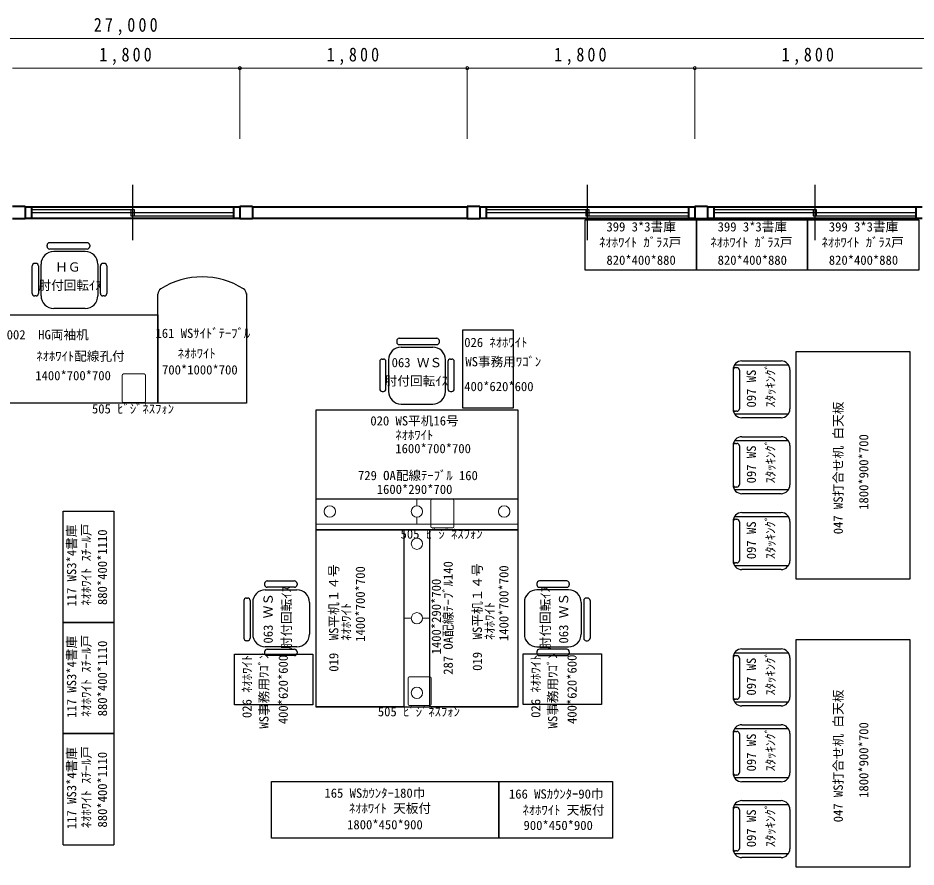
# Model space of a CAD drawing. Units: millimetres at full size, sheet at 1:50. Extents: x -14675 to 15005, y -12610 to 11367.
# Drawn here: x -355 to 6753, y 4650 to 11367 of the extents above; entities that cross this region are included whole.
import ezdxf
from ezdxf.enums import TextEntityAlignment as Align

# ---------------------------------------------------------------- set-up
doc = ezdxf.new("R2010")
doc.units = ezdxf.units.MM
doc.header["$LTSCALE"] = 50
doc.header["$PDMODE"] = 32
doc.header["$PDSIZE"] = 25
for name, color, linetype, lineweight in [('0-2', 2, 'Continuous', 40), ('0-4', 7, 'Continuous', 25), ('0-A', 4, 'Continuous', 18), ('0-F', 4, 'Continuous', 18)]:
    doc.layers.add(name, color=color, linetype=linetype, lineweight=lineweight)
doc.styles.add('ＭＳ ゴシック', font='')
doc.styles.get('ＭＳ ゴシック').set_extended_font_data('MS Gothic')

msp = doc.modelspace()

# ---------------------------------------------------------------- linework, layer by layer
at = {"layer": '0-2', "color": 7, "lineweight": 25}
for p, q in [((551.41, 10045.61), (551.41, 9609.36)), ((4151.41, 10045.61), (4151.41, 9609.36)), ((5951.41, 10045.61), (5951.41, 9609.36)), ((-248.59, 9852.49), (563.91, 9852.49)), ((-248.59, 9827.49), (1351.42, 9827.49)), ((538.91, 9852.49), (538.91, 9802.49)), ((563.91, 9852.49), (563.91, 9802.49)), ((3351.41, 9852.49), (4163.91, 9852.49)), ((3351.41, 9827.49), (4951.41, 9827.49)), ((4138.92, 9852.49), (4138.92, 9802.49)), ((4163.91, 9852.49), (4163.91, 9802.49)), ((5151.41, 9852.49), (5963.91, 9852.49)), ((5151.41, 9827.49), (6751.42, 9827.49)), ((5938.92, 9852.49), (5938.92, 9802.49)), ((5963.91, 9852.49), (5963.91, 9802.49)), ((538.91, 9802.49), (1351.42, 9802.49)), ((4138.92, 9802.49), (4951.41, 9802.49)), ((5938.92, 9802.49), (6751.42, 9802.49))]:
    msp.add_line(p, q, dxfattribs=at)
at = {"layer": '0-2'}
for p, q in [((-398.59, 9877.49), (-298.59, 9877.49)), ((-298.59, 9872.49), (-298.59, 9877.49)), ((-298.59, 9872.49), (1401.41, 9872.49)), ((-248.59, 9872.49), (-248.59, 9782.49)), ((1351.42, 9872.49), (1351.42, 9782.49)), ((1401.41, 9872.49), (1401.41, 9877.49)), ((1401.41, 9877.49), (1501.41, 9877.49)), ((1501.41, 9872.49), (1501.41, 9877.49)), ((1501.41, 9872.49), (3201.41, 9872.49)), ((3201.41, 9872.49), (3201.41, 9877.49)), ((3201.41, 9877.49), (3301.41, 9877.49)), ((3301.41, 9872.49), (3301.41, 9877.49)), ((3301.41, 9872.49), (5001.41, 9872.49)), ((3351.41, 9872.49), (3351.41, 9782.49)), ((4951.41, 9872.49), (4951.41, 9782.49)), ((5001.41, 9872.49), (5001.41, 9877.49)), ((5001.41, 9877.49), (5101.42, 9877.49)), ((5101.42, 9872.49), (5101.42, 9877.49)), ((5101.42, 9872.49), (6801.42, 9872.49)), ((5151.41, 9872.49), (5151.41, 9782.49)), ((6751.42, 9872.49), (6751.42, 9782.49)), ((-298.59, 9777.49), (-398.59, 9777.49)), ((-298.59, 9782.49), (1401.41, 9782.49)), ((1501.41, 9777.49), (1401.41, 9777.49)), ((1501.41, 9782.49), (3201.41, 9782.49)), ((3301.41, 9777.49), (3201.41, 9777.49)), ((3301.41, 9782.49), (5001.41, 9782.49)), ((5101.42, 9777.49), (5001.41, 9777.49)), ((5101.42, 9782.49), (6801.42, 9782.49))]:
    msp.add_line(p, q, dxfattribs=at)
for points in [[(-298.59, 9872.49), (-298.59, 9782.49), (-298.59, 9777.49)], [(1401.41, 9872.49), (1401.41, 9782.49), (1401.41, 9777.49)], [(1501.41, 9872.49), (1501.41, 9782.49), (1501.41, 9777.49)], [(3201.41, 9872.49), (3201.41, 9782.49), (3201.41, 9777.49)], [(3301.41, 9872.49), (3301.41, 9782.49), (3301.41, 9777.49)], [(5001.41, 9872.49), (5001.41, 9782.49), (5001.41, 9777.49)], [(5101.42, 9872.49), (5101.42, 9782.49), (5101.42, 9777.49)]]:
    msp.add_lwpolyline(points, dxfattribs=at)
at = {"layer": '0-4'}
for p, q in [((-124.64, 9559.18), (-124.64, 9569.18)), ((193.13, 9589.18), (-104.64, 9589.18)), ((193.13, 9539.18), (-104.64, 9539.18)), ((213.13, 9569.18), (213.13, 9559.18)), ((177.95, 9519.18), (-72.05, 9519.18)), ((-242.05, 9188.41), (-242.05, 9404.86)), ((-212.05, 9424.86), (-222.05, 9424.86)), ((-192.05, 9404.86), (-192.05, 9188.41)), ((-172.05, 9169.18), (-172.05, 9419.18)), ((277.95, 9419.18), (277.95, 9169.18)), ((297.95, 9188.41), (297.95, 9404.86)), ((327.95, 9424.86), (317.95, 9424.86)), ((347.95, 9404.86), (347.95, 9188.41)), ((752.95, 8319.18), (752.95, 9181.73)), ((1452.95, 9186.62), (1452.95, 8319.18)), ((-212.05, 9168.41), (-222.05, 9168.41)), ((327.95, 9168.41), (317.95, 9168.41)), ((177.95, 9069.18), (-72.05, 9069.18)), ((2662.78, 8833.02), (2960.55, 8833.02)), ((2642.78, 8813.02), (2642.78, 8803.01)), ((2662.78, 8783.02), (2960.55, 8783.02)), ((2677.95, 8763.02), (2927.95, 8763.02)), ((2980.55, 8803.01), (2980.55, 8813.02)), ((2507.95, 8648.69), (2507.95, 8432.24)), ((2527.96, 8668.7), (2537.95, 8668.7)), ((2557.96, 8432.24), (2557.96, 8648.69)), ((2577.95, 8663.02), (2577.95, 8413.01)), ((3027.96, 8413.01), (3027.96, 8663.02)), ((3047.95, 8648.69), (3047.95, 8432.24)), ((3067.96, 8668.7), (3077.96, 8668.7)), ((3097.96, 8432.24), (3097.96, 8648.69)), ((5317.32, 8623.77), (5741.66, 8623.77)), ((5324.77, 8601.64), (5334.76, 8601.64)), ((5374.76, 8653.77), (5684.77, 8653.77)), ((5304.77, 8581.64), (5304.77, 8275.91)), ((5354.76, 8581.64), (5354.76, 8275.91)), ((5754.77, 8583.77), (5754.77, 8273.77)), ((2527.96, 8412.24), (2537.95, 8412.24)), ((3067.96, 8412.24), (3077.96, 8412.24)), ((1452.95, 8319.18), (752.95, 8319.18)), ((2677.95, 8313.02), (2927.95, 8313.02)), ((5334.76, 8255.91), (5324.77, 8255.91)), ((5741.66, 8233.77), (5317.87, 8233.77)), ((5684.77, 8203.77), (5374.76, 8203.77)), ((5374.76, 8053.77), (5684.77, 8053.77)), ((5304.77, 7981.64), (5304.77, 7675.9)), ((5317.32, 8023.77), (5741.66, 8023.77)), ((5324.77, 8001.64), (5334.76, 8001.64)), ((5354.76, 7981.64), (5354.76, 7675.9)), ((5754.77, 7983.77), (5754.77, 7673.77)), ((3602.95, 7318.02), (3602.95, 7608.01)), ((5741.66, 7633.77), (5317.87, 7633.77)), ((5334.76, 7655.91), (5324.77, 7655.91)), ((5684.77, 7603.77), (5374.76, 7603.77)), ((5317.32, 7423.77), (5741.66, 7423.77)), ((5324.77, 7401.64), (5334.76, 7401.64)), ((5374.76, 7453.77), (5684.77, 7453.77)), ((5304.77, 7381.64), (5304.77, 7075.9)), ((5354.76, 7381.64), (5354.76, 7075.9)), ((5754.77, 7383.77), (5754.77, 7073.77)), ((2947.95, 7318.02), (2657.96, 7318.02)), ((5334.76, 7055.91), (5324.77, 7055.91)), ((5741.66, 7033.77), (5317.87, 7033.77)), ((5684.77, 7003.77), (5374.76, 7003.77)), ((1617.28, 6913.02), (1833.73, 6913.02)), ((3988.63, 6913.02), (3772.18, 6913.02)), ((1597.28, 6893.02), (1597.28, 6883.02)), ((1602.96, 6843.02), (1852.96, 6843.02)), ((1833.73, 6863.02), (1617.28, 6863.02)), ((1853.73, 6893.02), (1853.73, 6883.02)), ((3752.18, 6893.02), (3752.18, 6883.02)), ((4002.95, 6843.02), (3752.95, 6843.02)), ((3772.18, 6863.02), (3988.63, 6863.02)), ((4008.63, 6893.02), (4008.63, 6883.02)), ((1432.96, 6758.19), (1432.96, 6460.43)), ((1452.96, 6778.19), (1462.96, 6778.19)), ((1482.96, 6758.19), (1482.96, 6460.43)), ((4122.95, 6758.19), (4122.95, 6460.43)), ((4152.95, 6778.19), (4142.95, 6778.19)), ((4172.95, 6758.19), (4172.95, 6460.43)), ((1502.96, 6743.02), (1502.96, 6493.02)), ((1952.96, 6743.02), (1952.96, 6493.02)), ((3652.95, 6743.02), (3652.95, 6493.02)), ((4102.95, 6743.02), (4102.95, 6493.02)), ((1462.96, 6440.43), (1452.96, 6440.43)), ((4142.95, 6440.43), (4152.95, 6440.43)), ((1597.28, 6353.02), (1597.28, 6343.02)), ((1852.96, 6393.02), (1602.96, 6393.02)), ((1617.28, 6373.02), (1833.73, 6373.02)), ((1853.73, 6353.02), (1853.73, 6343.02)), ((3752.18, 6353.02), (3752.18, 6343.02)), ((3752.95, 6393.02), (4002.95, 6393.02)), ((3988.63, 6373.02), (3772.18, 6373.02)), ((4008.63, 6353.02), (4008.63, 6343.02)), ((5317.32, 6345.32), (5741.66, 6345.32)), ((5374.76, 6375.32), (5684.77, 6375.32)), ((1833.73, 6323.02), (1617.28, 6323.02)), ((3772.18, 6323.02), (3988.63, 6323.02)), ((5304.77, 6303.18), (5304.77, 5997.45)), ((5324.77, 6323.18), (5334.76, 6323.18)), ((5354.76, 6303.18), (5354.76, 5997.45)), ((5754.77, 6305.32), (5754.77, 5995.31)), ((5334.76, 5977.45), (5324.77, 5977.45)), ((2702.95, 5918.02), (2002.96, 5918.02)), ((5741.66, 5955.32), (5317.87, 5955.32)), ((5684.77, 5925.32), (5374.76, 5925.32)), ((5374.76, 5775.32), (5684.77, 5775.32)), ((5304.77, 5703.18), (5304.77, 5397.45)), ((5317.32, 5745.32), (5741.66, 5745.32)), ((5324.77, 5723.18), (5334.76, 5723.18)), ((5354.76, 5703.18), (5354.76, 5397.45)), ((5754.77, 5705.32), (5754.77, 5395.31)), ((5741.66, 5355.31), (5317.87, 5355.31)), ((5334.76, 5377.45), (5324.77, 5377.45)), ((5684.77, 5325.32), (5374.76, 5325.32)), ((5317.32, 5145.32), (5741.66, 5145.32)), ((5324.77, 5123.18), (5334.76, 5123.18)), ((5374.76, 5175.32), (5684.77, 5175.32)), ((5304.77, 5103.18), (5304.77, 4797.45)), ((5354.76, 5103.18), (5354.76, 4797.45)), ((5754.77, 5105.32), (5754.77, 4795.31)), ((2.95, 4825.43), (402.95, 4825.43)), ((5334.76, 4777.45), (5324.77, 4777.45)), ((5741.66, 4755.31), (5317.87, 4755.31)), ((5684.77, 4725.32), (5374.76, 4725.32))]:
    msp.add_line(p, q, dxfattribs=at)
at = {"layer": '0-4', "color": 4, "lineweight": 18}
for p, q in [((3602.95, 7563.01), (2002.95, 7563.01)), ((2802.96, 7508.01), (2802.96, 7563.01)), ((2802.96, 7363.01), (2802.96, 7418.02)), ((2002.95, 7363.01), (3602.95, 7363.01)), ((2002.96, 5918.02), (2002.96, 7318.02)), ((2702.95, 7318.02), (2702.95, 5918.02)), ((2902.96, 5918.02), (2902.96, 7318.02)), ((2702.95, 6618.02), (2757.96, 6618.02)), ((2847.95, 6618.02), (2902.96, 6618.02))]:
    msp.add_line(p, q, dxfattribs=at)
at = {"layer": '0-4'}
for points in [[(4134.93, 9371.23), (4134.93, 9771.23), (5014.93, 9771.23), (5014.93, 9371.23)], [(5014.93, 9371.23), (5014.93, 9771.23), (5894.93, 9771.23), (5894.93, 9371.23)], [(5894.93, 9371.23), (5894.93, 9771.23), (6774.93, 9771.23), (6774.93, 9371.23)], [(-647.05, 8319.18), (-647.05, 9019.18), (752.95, 9019.18), (752.95, 8319.18)], [(3165.08, 8279.6), (3165.08, 8899.6), (3565.08, 8899.6), (3565.08, 8279.6)], [(6704.76, 6928.77), (5804.77, 6928.77), (5804.77, 8728.77), (6704.76, 8728.77)], [(3602.95, 7563.01), (3602.95, 8263.02), (2002.96, 8263.02), (2002.96, 7563.01)], [(402.95, 6585.43), (2.95, 6585.43), (2.95, 7465.43), (402.95, 7465.43)], [(402.95, 5705.43), (2.95, 5705.43), (2.95, 6585.43), (402.95, 6585.43)], [(6704.76, 4650.32), (5804.77, 4650.32), (5804.77, 6450.32), (6704.76, 6450.32)], [(1978.17, 5934.61), (1358.17, 5934.61), (1358.17, 6334.61), (1978.17, 6334.61)], [(4263.66, 5936.42), (3643.66, 5936.42), (3643.66, 6336.42), (4263.66, 6336.42)], [(1651.41, 4877.49), (1651.41, 5327.49), (3451.42, 5327.49), (3451.42, 4877.49)], [(3451.42, 4877.49), (3451.42, 5327.49), (4351.41, 5327.49), (4351.41, 4877.49)]]:
    msp.add_lwpolyline(points, close=True, dxfattribs=at)
for points in [[(2002.95, 7608.01), (2002.95, 7318.02), (3602.95, 7318.02)], [(2702.95, 5918.02), (2702.95, 7318.02), (2002.96, 7318.02), (2002.96, 5918.02)], [(3602.95, 5918.02), (3602.95, 7318.02), (2902.96, 7318.02), (2902.96, 5918.02)], [(2002.95, 5918.02), (3602.95, 5918.02), (2902.96, 5918.02)], [(2.95, 4825.43), (2.95, 5705.43), (402.95, 5705.43), (402.95, 4825.43)]]:
    msp.add_lwpolyline(points, dxfattribs=at)
at = {"layer": '0-4', "color": 4, "lineweight": 18}
for centre in [(2112.96, 7463.01), (2802.96, 7463.01), (3492.96, 7463.01), (2802.96, 7208.02), (2802.96, 6618.02), (2802.96, 6028.02)]:
    msp.add_circle(centre, 45, dxfattribs=at)
at = {"layer": '0-4'}
for centre, radius, start, end in [((-104.64, 9569.18), 20, 90, 180), ((-104.64, 9569.18), 20, 90, 180), ((-104.64, 9559.18), 20, 180, 270), ((193.13, 9569.18), 20, 0, 90), ((193.13, 9559.18), 20, 270, 0), ((-72.05, 9419.18), 100, 90, 180), ((177.95, 9419.18), 100, 0, 90), ((-222.05, 9404.86), 20, 90, 180), ((-212.05, 9404.86), 20, 0, 90), ((317.95, 9404.86), 20, 90, 180), ((327.95, 9404.86), 20, 0, 90), ((1102.95, 8710.85), 608.33, 57.49899, 122.50099), ((-222.05, 9188.41), 20, 180, 270), ((-212.05, 9188.41), 20, 270, 0), ((317.95, 9188.41), 20, 180, 270), ((327.95, 9188.41), 20, 270, 0), ((802.95, 9181.73), 50, 122.50102, 180), ((1402.95, 9181.73), 50, 0, 57.49898), ((-72.05, 9169.18), 100, 180, 270), ((177.95, 9169.18), 100, 270, 0), ((2662.78, 8813.02), 20, 90, 180), ((2960.55, 8813.02), 20, 0, 90), ((2960.55, 8813.02), 20, 0, 90), ((2677.95, 8663.02), 100, 90, 180), ((2662.78, 8803.01), 20, 180, 270), ((2927.95, 8663.02), 100, 0, 90), ((2960.55, 8803.01), 20, 270, 0), ((2527.96, 8648.69), 20, 90, 180), ((2537.95, 8648.69), 20, 0, 90), ((3067.96, 8648.69), 20, 90, 180), ((3077.96, 8648.69), 20, 0, 90), ((5374.76, 8583.77), 70, 90, 180), ((5324.77, 8581.64), 20, 90, 180), ((5334.76, 8581.64), 20, 0, 90), ((5684.77, 8583.77), 70, 0, 90), ((2527.96, 8432.24), 20, 180, 270), ((2537.95, 8432.24), 20, 270, 0), ((2677.95, 8413.01), 100, 180, 270), ((2927.95, 8413.01), 100, 270, 0), ((3067.96, 8432.24), 20, 180, 270), ((3077.96, 8432.24), 20, 270, 0), ((5374.76, 8273.77), 70, 180, 270), ((5324.77, 8275.91), 20, 180, 270), ((5334.76, 8275.91), 20, 270, 0), ((5684.77, 8273.77), 70, 270, 0), ((5374.76, 7983.77), 70, 90, 180), ((5684.77, 7983.77), 70, 0, 90), ((5324.77, 7981.64), 20, 90, 180), ((5334.76, 7981.64), 20, 0, 90), ((5374.76, 7673.77), 70, 180, 270), ((5324.77, 7675.9), 20, 180, 270), ((5334.76, 7675.9), 20, 270, 0), ((5684.77, 7673.77), 70, 270, 0), ((5374.76, 7383.77), 70, 90, 180), ((5324.77, 7381.64), 20, 90, 180), ((5334.76, 7381.64), 20, 0, 90), ((5684.77, 7383.77), 70, 0, 90), ((5374.76, 7073.77), 70, 180, 270), ((5324.77, 7075.9), 20, 180, 270), ((5334.76, 7075.9), 20, 270, 0), ((5684.77, 7073.77), 70, 270, 0), ((1617.28, 6893.02), 20, 90, 180), ((1833.73, 6893.02), 20, 0, 90), ((3772.18, 6893.02), 20, 90, 180), ((3988.63, 6893.02), 20, 0, 90), ((1602.96, 6743.02), 100, 90, 180), ((1617.28, 6883.02), 20, 180, 270), ((1833.73, 6883.02), 20, 270, 0), ((1852.96, 6743.02), 100, 0, 90), ((3752.95, 6743.02), 100, 90, 180), ((3772.18, 6883.02), 20, 180, 270), ((3988.63, 6883.02), 20, 270, 0), ((4002.95, 6743.02), 100, 0, 90), ((1452.96, 6758.19), 20, 90, 180), ((1462.96, 6758.19), 20, 0, 90), ((4142.95, 6758.19), 20, 90, 180), ((4152.95, 6758.19), 20, 0, 90), ((1602.96, 6493.02), 100, 180, 270), ((1852.96, 6493.02), 100, 270, 0), ((3752.95, 6493.02), 100, 180, 270), ((4002.95, 6493.02), 100, 270, 0), ((1452.96, 6460.43), 20, 180, 270), ((1452.96, 6460.43), 20, 180, 270), ((1462.96, 6460.43), 20, 270, 0), ((4142.95, 6460.43), 20, 180, 270), ((4152.95, 6460.43), 20, 270, 0), ((4152.95, 6460.43), 20, 270, 0), ((1617.28, 6353.02), 20, 90, 180), ((1617.28, 6343.02), 20, 180, 270), ((1833.73, 6353.02), 20, 0, 90), ((1833.73, 6343.02), 20, 270, 0), ((3772.18, 6353.02), 20, 90, 180), ((3772.18, 6343.02), 20, 180, 270), ((3988.63, 6353.02), 20, 0, 90), ((3988.63, 6343.02), 20, 270, 0), ((5374.76, 6305.32), 70, 90, 180), ((5684.77, 6305.32), 70, 0, 90), ((5324.77, 6303.18), 20, 90, 180), ((5334.76, 6303.18), 20, 0, 90), ((5374.76, 5995.31), 70, 180, 270), ((5324.77, 5997.45), 20, 180, 270), ((5334.76, 5997.45), 20, 270, 0), ((5684.77, 5995.31), 70, 270, 0), ((5374.76, 5705.32), 70, 90, 180), ((5684.77, 5705.32), 70, 0, 90), ((5324.77, 5703.18), 20, 90, 180), ((5334.76, 5703.18), 20, 0, 90), ((5374.76, 5395.31), 70, 180, 270), ((5324.77, 5397.45), 20, 180, 270), ((5334.76, 5397.45), 20, 270, 0), ((5684.77, 5395.31), 70, 270, 0), ((5374.76, 5105.32), 70, 90, 180), ((5324.77, 5103.18), 20, 90, 180), ((5334.76, 5103.18), 20, 0, 90), ((5684.77, 5105.32), 70, 0, 90), ((5374.76, 4795.31), 70, 180, 270), ((5324.77, 4797.45), 20, 180, 270), ((5334.76, 4797.45), 20, 270, 0), ((5684.77, 4795.31), 70, 270, 0)]:
    msp.add_arc(centre, radius, start, end, dxfattribs=at)
at = {"layer": '0-A'}
for p, q in [((469.67, 8334.43), (469.67, 8540.43)), ((643.67, 8550.43), (479.67, 8550.43)), ((653.67, 8334.43), (653.67, 8540.43)), ((479.67, 8324.43), (643.67, 8324.43)), ((2912.15, 7344.36), (2912.15, 7550.36)), ((3086.16, 7560.36), (2922.16, 7560.36)), ((3096.16, 7344.36), (3096.16, 7550.36)), ((2922.16, 7334.36), (3086.16, 7334.36)), ((2732.36, 5938.74), (2732.36, 6144.74)), ((2906.36, 6154.74), (2742.36, 6154.74)), ((2916.37, 5938.74), (2916.37, 6144.74)), ((2742.36, 5928.74), (2906.36, 5928.74))]:
    msp.add_line(p, q, dxfattribs=at)
for centre, start, end in [((479.67, 8540.43), 90, 180), ((643.67, 8540.43), 0, 90), ((479.67, 8334.43), 180, 270), ((643.67, 8334.43), 270, 0), ((2922.16, 7550.36), 90, 180), ((3086.16, 7550.36), 0, 90), ((2922.16, 7344.36), 180, 270), ((3086.16, 7344.36), 270, 0), ((2742.36, 6144.74), 90, 180), ((2906.36, 6144.74), 0, 90), ((2742.36, 5938.74), 180, 270), ((2906.36, 5938.74), 270, 0)]:
    msp.add_arc(centre, 10, start, end, dxfattribs=at)
at = {"layer": '0-F'}
for p, q in [((-12998.58, 11204.56), (14001.41, 11204.56)), ((-398.59, 10969.57), (1401.41, 10969.57)), ((1401.41, 10969.57), (1401.41, 10409.89)), ((1401.41, 10969.57), (3201.41, 10969.57)), ((3201.41, 10969.57), (3201.41, 10409.89)), ((3201.41, 10969.57), (5001.41, 10969.57)), ((5001.41, 10969.57), (5001.41, 10409.89)), ((5001.41, 10969.57), (6801.42, 10969.57))]:
    msp.add_line(p, q, dxfattribs=at)
for p in [(1401.41, 10969.57), (3201.41, 10969.57), (5001.41, 10969.57)]:
    msp.add_point(p, dxfattribs=at)

# ---------------------------------------------------------------- texts
at = {"layer": '0-4', "color": 4, "style": 'ＭＳ ゴシック'}
for s, p in [('399 3*3書庫', (4302.84, 9656.18)), ('399 3*3書庫', (5182.84, 9656.18)), ('399 3*3書庫', (6062.84, 9656.18)), ('ﾈｵﾎﾜｲﾄ ｶﾞﾗｽ戸', (4245.44, 9533.53)), ('ﾈｵﾎﾜｲﾄ ｶﾞﾗｽ戸', (5125.44, 9533.53)), ('ﾈｵﾎﾜｲﾄ ｶﾞﾗｽ戸', (6005.44, 9533.53)), ('820*400*880', (4302.84, 9392.31)), ('820*400*880', (5182.84, 9392.31)), ('820*400*880', (6062.84, 9392.31)), ('ＨＧ', (-59.84, 9338.42)), ('肘付回転ｲｽ', (-192.38, 9193.65)), ('002\u3000HG両袖机', (-443.98, 8802.5)), ('161 WSｻｲﾄﾞﾃｰﾌﾞﾙ', (733.81, 8814.22)), ('026 ﾈｵﾎﾜｲﾄ', (3177.36, 8741.56)), ('ﾈｵﾎﾜｲﾄ', (909.7, 8654.65)), ('ﾈｵﾎﾜｲﾄ配線孔付', (-209.65, 8632.82)), ('063 ＷＳ', (2602.79, 8582.26)), ('WS事務用ﾜｺﾞﾝ', (3186.3, 8589.6)), ('700*1000*700', (785.54, 8524.84)), ('1400*700*700', (-217.73, 8479.3)), ('肘付回転ｲｽ', (2548.29, 8437.49)), ('400*620*600', (3177.36, 8392.94)), ('020 WS平机16号', (2434.22, 8121.34)), ('ﾈｵﾎﾜｲﾄ', (2631.8, 8008.82)), ('1600*700*700', (2631.8, 7902.15)), ('729 OA配線ﾃｰﾌﾞﾙ 160', (2336.44, 7688.78)), ('1600*290*700', (2484.99, 7579.67)), ('165 WSｶｳﾝﾀｰ180巾', (2070.81, 5176.43)), ('166 WSｶｳﾝﾀｰ90巾', (3531.19, 5169.43)), ('ﾈｵﾎﾜｲﾄ 天板付', (2264.9, 5056.27)), ('ﾈｵﾎﾜｲﾄ 天板付', (3638.31, 5042.57)), ('1800*450*900', (2250.25, 4926.88)), ('900*450*900', (3646.77, 4921.35))]:
    msp.add_text(s, height=73.31, dxfattribs=at).set_placement(p, align=Align.BOTTOM_LEFT)
for s, p in [('ｽﾀｯｷﾝｸﾞ', (5659.33, 8285.29)), ('097 WS', (5507.68, 8285.29)), ('047 WS打合せ机 白天板', (6195.44, 7282.55)), ('1800*900*700', (6397.52, 7475.82)), ('097 WS', (5507.68, 7685.29)), ('ｽﾀｯｷﾝｸﾞ', (5659.33, 7685.29)), ('ｽﾀｯｷﾝｸﾞ', (5659.33, 7085.29)), ('117 WS3*4書庫', (127.98, 6710.39)), ('ﾈｵﾎﾜｲﾄ ｽﾁｰﾙ戸', (243.9, 6717.78)), ('097 WS', (5507.68, 7085.29)), ('880*400*1110', (372.16, 6722.59)), ('019\u3000WS平机１４号', (2203.05, 6195.6)), ('287 OA配線ﾃｰﾌﾞﾙ140', (3108.45, 6171.24)), ('019\u3000WS平机１４号', (3338.89, 6202.06)), ('1400*700*700', (2413.18, 6431.84)), ('1400*700*700', (3549.02, 6438.3)), ('1400*290*700', (3014.58, 6332.4)), ('肘付回転ｲｽ', (1828.49, 6372.69)), ('肘付回転ｲｽ', (3877.42, 6372.69)), ('063 ＷＳ', (1683.71, 6418.19)), ('063 ＷＳ', (4022.2, 6418.19)), ('ﾈｵﾎﾜｲﾄ', (2301.31, 6439.99)), ('ﾈｵﾎﾜｲﾄ', (3437.15, 6446.44)), ('117 WS3*4書庫', (127.98, 5830.38)), ('ﾈｵﾎﾜｲﾄ ｽﾁｰﾙ戸', (243.9, 5837.78)), ('880*400*1110', (372.16, 5842.59)), ('WS事務用ﾜｺﾞﾝ', (1650.07, 5745.4)), ('WS事務用ﾜｺﾞﾝ', (3935.56, 5747.22)), ('ｽﾀｯｷﾝｸﾞ', (5659.33, 6006.84)), ('026 ﾈｵﾎﾜｲﾄ', (1516.21, 5828.8)), ('400*620*600', (1802.97, 5780.15)), ('026 ﾈｵﾎﾜｲﾄ', (3801.7, 5830.62)), ('400*620*600', (4088.46, 5781.97)), ('097 WS', (5507.68, 6006.84)), ('047 WS打合せ机 白天板', (6195.44, 5004.1)), ('1800*900*700', (6397.52, 5197.37)), ('097 WS', (5507.68, 5406.84)), ('ｽﾀｯｷﾝｸﾞ', (5659.33, 5406.84)), ('117 WS3*4書庫', (127.98, 4950.39)), ('ﾈｵﾎﾜｲﾄ ｽﾁｰﾙ戸', (243.9, 4957.78)), ('880*400*1110', (372.16, 4962.59)), ('ｽﾀｯｷﾝｸﾞ', (5659.33, 4806.84)), ('097 WS', (5507.68, 4806.84))]:
    msp.add_text(s, height=73.31, rotation=90, dxfattribs=at).set_placement(p, align=Align.BOTTOM_LEFT)
at = {"layer": '0-A', "style": 'ＭＳ ゴシック'}
for p in [(230.85, 8216.28), (2673.34, 7226.22), (2493.55, 5820.59)]:
    msp.add_text('505 ﾋﾞｼﾞﾈｽﾌｫﾝ', height=73.31, dxfattribs=at).set_placement(p, align=Align.BOTTOM_LEFT)
at = {"layer": '0-F', "color": 7, "char_height": 110, "attachment_point": 7, "style": 'ＭＳ ゴシック'}
for s, insert in [('\\T1.39;\\W0.85;27,000', (245.16, 11229.56)), ('\\T1.38;\\W0.85;1,800', (288.91, 10994.57)), ('\\T1.38;\\W0.85;1,800', (2088.91, 10994.57)), ('\\T1.38;\\W0.85;1,800', (3888.91, 10994.57)), ('\\T1.38;\\W0.85;1,800', (5688.92, 10994.57))]:
    msp.add_mtext(s, dxfattribs=dict(at, insert=insert))

doc.saveas('drawing.dxf')
